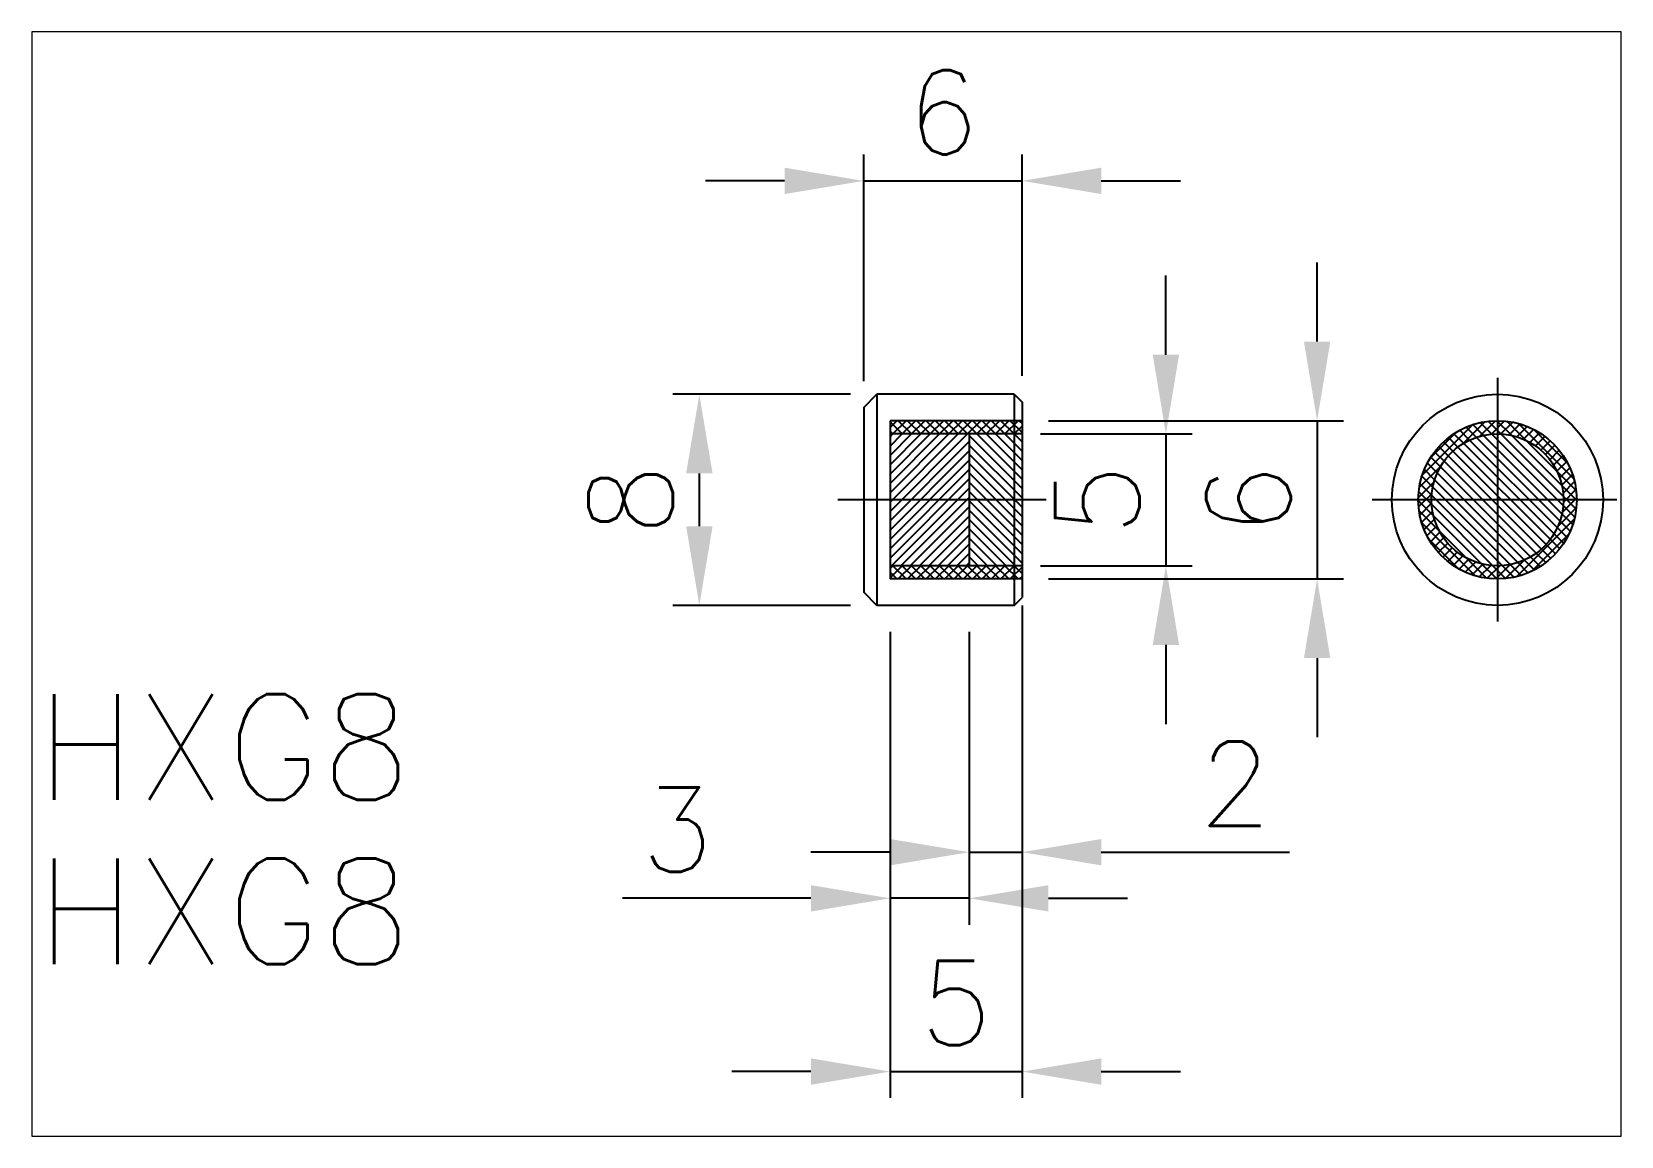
# Paper-space layout 'レイアウト1' of a CAD drawing. Extents: x 1.12 to 10.1, y 0.78 to 7.02.
# The model-space entities are those that its viewports show. They can reach past a viewport. Long polylines and large blocks are cut down to what shows.
import ezdxf

# ---------------------------------------------------------------- set-up
doc = ezdxf.new("R2010")
doc.units = 0
doc.header["$MEASUREMENT"] = 0
doc.header["$PDMODE"] = 64
doc.linetypes.add('CENTER', pattern=[17.5, 13, -1.5, 1.5, -1.5])
doc.linetypes.add('DASHED', pattern=[3.5, 2, -1.5])
doc.layers.get('0').update_dxf_attribs({"linetype": 'CONTINUOUS'})
doc.layers.get('DEFPOINTS').update_dxf_attribs({"linetype": 'CONTINUOUS'})
doc.layers.add('CENTER', color=1, linetype='CENTER')
doc.layers.add('SIZE', color=7, linetype='CONTINUOUS')
doc.styles.get("Standard").update_dxf_attribs({"font": 'txt.shx', "bigfont": '@extfont2.shx'})
doc.dimstyles.new('MISUMI', dxfattribs={"dimtxt": 3.2, "dimasz": 3, "dimexe": 1, "dimexo": 1, "dimgap": 1, "dimtad": 1, "dimdsep": 46, "dimtxsty": 'STANDARD', "dimcen": 0, "dimadec": 0, "dimazin": 0, "dimtfac": 0.6, "dimtix": 1, "dimtmove": 2, "dimatfit": 3, "dimfxl": 1, "dimtvp": 1, "dimtolj": 1, "dimarcsym": 0})

# ---------------------------------------------------------------- blocks, each defined once
blk = doc.blocks.new('*D89')
at = {"layer": 'DEFPOINTS', "color": 0, "linetype": 'Continuous'}
for p in [(131.589, 187.605), (125.589, 179.017), (131.589, 179.217)]:
    blk.add_point(p, dxfattribs=at)
at = {"layer": 'SIZE', "color": 0, "linetype": 'Continuous', "lineweight": -2}
for p, q in [((125.589, 180.017), (125.589, 188.605)), ((131.589, 180.217), (131.589, 188.605)), ((122.589, 187.605), (119.589, 187.605)), ((125.589, 187.605), (131.589, 187.605)), ((134.589, 187.605), (137.589, 187.605))]:
    blk.add_line(p, q, dxfattribs=at)
at = {"layer": 'SIZE', "color": 0, "linetype": 'Continuous'}
for points in [[(122.589, 188.105), (122.589, 187.105), (125.589, 187.605)], [(134.589, 188.105), (134.589, 187.105), (131.589, 187.605)]]:
    blk.add_solid(points, dxfattribs=at)
at = {"layer": 'SIZE', "color": 0, "linetype": 'Continuous', "insert": (128.589, 190.205), "char_height": 3.2, "attachment_point": 5}
blk.add_mtext('\\A1;6', dxfattribs=at)
blk = doc.blocks.new('*D88')
at = {"layer": 'DEFPOINTS', "color": 0, "linetype": 'Continuous'}
for p in [(131.289, 178.017), (131.289, 173.017), (137.038, 173.017)]:
    blk.add_point(p, dxfattribs=at)
at = {"layer": 'SIZE', "color": 0, "linetype": 'Continuous', "lineweight": -2}
for p, q in [((137.038, 181.017), (137.038, 184.017)), ((132.289, 178.017), (138.038, 178.017)), ((137.038, 178.017), (137.038, 173.017)), ((132.289, 173.017), (138.038, 173.017)), ((137.038, 170.017), (137.038, 167.017))]:
    blk.add_line(p, q, dxfattribs=at)
at = {"layer": 'SIZE', "color": 0, "linetype": 'Continuous'}
for points in [[(136.538, 181.017), (137.538, 181.017), (137.038, 178.017)], [(136.538, 170.017), (137.538, 170.017), (137.038, 173.017)]]:
    blk.add_solid(points, dxfattribs=at)
at = {"layer": 'SIZE', "color": 0, "linetype": 'Continuous', "insert": (134.438, 175.517), "char_height": 3.2, "attachment_point": 5, "rotation": 90}
blk.add_mtext('\\A1;5', dxfattribs=at)
blk = doc.blocks.new('*D87')
at = {"layer": 'DEFPOINTS', "color": 0, "linetype": 'Continuous'}
for p in [(131.589, 178.517), (131.589, 172.517), (142.766, 172.517)]:
    blk.add_point(p, dxfattribs=at)
at = {"layer": 'SIZE', "color": 0, "linetype": 'Continuous', "lineweight": -2}
for p, q in [((142.766, 181.517), (142.766, 184.517)), ((132.589, 178.517), (143.766, 178.517)), ((142.766, 178.517), (142.766, 172.517)), ((132.589, 172.517), (143.766, 172.517)), ((142.766, 169.517), (142.766, 166.517))]:
    blk.add_line(p, q, dxfattribs=at)
at = {"layer": 'SIZE', "color": 0, "linetype": 'Continuous'}
for points in [[(142.266, 181.517), (143.266, 181.517), (142.766, 178.517)], [(142.266, 169.517), (143.266, 169.517), (142.766, 172.517)]]:
    blk.add_solid(points, dxfattribs=at)
at = {"layer": 'SIZE', "color": 0, "linetype": 'Continuous', "insert": (140.166, 175.517), "char_height": 3.2, "attachment_point": 5, "rotation": 90}
blk.add_mtext('\\A1;6', dxfattribs=at)
blk = doc.blocks.new('*D86')
at = {"layer": 'DEFPOINTS', "color": 0, "linetype": 'Continuous'}
for p in [(119.362, 179.517), (126.089, 179.517), (126.089, 171.517)]:
    blk.add_point(p, dxfattribs=at)
at = {"layer": 'SIZE', "color": 0, "linetype": 'Continuous', "lineweight": -2}
for p, q in [((125.089, 179.517), (118.362, 179.517)), ((119.362, 174.517), (119.362, 176.517)), ((125.089, 171.517), (118.362, 171.517))]:
    blk.add_line(p, q, dxfattribs=at)
at = {"layer": 'SIZE', "color": 0, "linetype": 'Continuous'}
for points in [[(118.862, 176.517), (119.862, 176.517), (119.362, 179.517)], [(118.862, 174.517), (119.862, 174.517), (119.362, 171.517)]]:
    blk.add_solid(points, dxfattribs=at)
at = {"layer": 'SIZE', "color": 0, "linetype": 'Continuous', "insert": (116.762, 175.517), "char_height": 3.2, "attachment_point": 5, "rotation": 90}
blk.add_mtext('\\A1;8', dxfattribs=at)
blk = doc.blocks.new('*X68')
at = {"color": 0, "linetype": 'Continuous'}
for p, q in [((146.748, 176.446), (148.671, 178.369)), ((148.318, 177.663), (149.136, 178.481)), ((148.799, 177.885), (148.412, 178.271)), ((149.076, 177.961), (148.668, 178.368)), ((148.935, 177.927), (149.524, 178.516)), ((149.383, 178.007), (148.946, 178.445)), ((149.731, 178.013), (149.248, 178.496)), ((149.368, 178.006), (149.867, 178.505)), ((150.14, 177.958), (149.581, 178.517)), ((149.729, 178.013), (150.177, 178.461)), ((150.679, 177.772), (149.955, 178.496)), ((150.046, 177.977), (150.46, 178.391)), ((150.331, 177.908), (150.722, 178.299)), ((152.493, 176.312), (150.395, 178.41)), ((147.058, 177.11), (148.007, 178.059)), ((147.91, 177.359), (147.556, 177.713)), ((148.103, 177.519), (147.747, 177.876)), ((148.315, 177.661), (147.952, 178.024)), ((148.546, 177.784), (148.174, 178.156)), ((150.589, 177.813), (150.965, 178.188)), ((150.826, 177.696), (151.19, 178.061)), ((152.266, 176.892), (150.975, 178.183)), ((151.042, 177.559), (151.4, 177.917)), ((151.24, 177.403), (151.595, 177.758)), ((147.437, 176.771), (147.074, 177.135)), ((147.577, 176.985), (147.22, 177.342)), ((147.735, 177.181), (147.38, 177.535)), ((151.421, 177.23), (151.774, 177.584)), ((151.583, 177.039), (151.939, 177.395)), ((151.728, 176.83), (152.089, 177.191)), ((146.636, 175.981), (147.454, 176.799)), ((147.22, 176.281), (146.831, 176.671)), ((147.318, 176.537), (146.944, 176.911)), ((151.853, 176.601), (152.223, 176.972)), ((152.579, 175.872), (151.855, 176.596)), ((151.957, 176.352), (152.341, 176.736)), ((152.036, 176.078), (152.441, 176.482)), ((146.601, 175.592), (147.19, 176.181)), ((147.106, 175.688), (146.664, 176.131)), ((147.147, 176), (146.737, 176.411)), ((152.6, 175.498), (152.041, 176.056)), ((152.087, 175.775), (152.519, 176.208)), ((152.099, 175.433), (152.574, 175.909)), ((147.174, 174.913), (146.6, 175.487)), ((146.612, 175.25), (147.111, 175.749)), ((147.107, 175.334), (146.616, 175.825)), ((146.656, 174.94), (147.103, 175.388)), ((152.053, 175.034), (152.599, 175.58)), ((152.528, 174.863), (152.091, 175.3)), ((152.579, 175.165), (152.097, 175.647)), ((147.395, 174.338), (146.628, 175.105)), ((146.726, 174.657), (147.14, 175.071)), ((148.736, 172.644), (146.727, 174.653)), ((146.818, 174.395), (147.209, 174.786)), ((150.334, 172.608), (152.509, 174.783)), ((151.893, 174.52), (152.585, 175.212)), ((152.355, 174.329), (151.968, 174.715)), ((152.452, 174.585), (152.044, 174.992)), ((146.928, 174.152), (147.304, 174.528)), ((148.118, 172.908), (146.992, 174.035)), ((147.056, 173.926), (147.421, 174.291)), ((147.2, 173.717), (147.558, 174.075)), ((150.886, 172.806), (152.31, 174.231)), ((152.107, 173.869), (151.744, 174.232)), ((152.239, 174.09), (151.867, 174.463)), ((147.359, 173.522), (147.713, 173.876)), ((147.533, 173.342), (147.887, 173.696)), ((147.722, 173.178), (148.078, 173.534)), ((151.426, 173.136), (151.068, 173.494)), ((151.618, 173.297), (151.264, 173.651)), ((151.796, 173.473), (151.442, 173.827)), ((151.959, 173.664), (151.603, 174.02)), ((147.925, 173.028), (148.287, 173.389)), ((148.145, 172.893), (148.516, 173.264)), ((148.381, 172.776), (148.765, 173.16)), ((149.188, 172.545), (148.422, 173.312)), ((148.635, 172.676), (149.039, 173.081)), ((148.909, 172.597), (149.342, 173.03)), ((149.57, 172.517), (148.996, 173.091)), ((149.208, 172.543), (149.684, 173.018)), ((149.908, 172.533), (149.417, 173.024)), ((149.537, 172.517), (150.083, 173.064)), ((150.214, 172.58), (149.772, 173.023)), ((149.905, 172.532), (150.597, 173.224)), ((150.495, 172.653), (150.084, 173.064)), ((150.754, 172.748), (150.365, 173.137)), ((150.994, 172.861), (150.62, 173.235)), ((151.218, 172.99), (150.854, 173.354))]:
    blk.add_line(p, q, dxfattribs=at)
blk = doc.blocks.new('*X69')
at = {"color": 0, "linetype": 'Continuous'}
for p, q in [((151.744, 174.232), (148.315, 177.661)), ((151.867, 174.463), (148.546, 177.784)), ((151.968, 174.715), (148.799, 177.885)), ((152.044, 174.992), (149.076, 177.961)), ((152.091, 175.3), (149.383, 178.007)), ((152.097, 175.647), (149.731, 178.013)), ((152.041, 176.056), (150.14, 177.958)), ((151.855, 176.596), (150.679, 177.772)), ((151.264, 173.651), (147.735, 177.181)), ((151.442, 173.827), (147.91, 177.359)), ((151.603, 174.02), (148.103, 177.519)), ((150.62, 173.235), (147.318, 176.537)), ((150.854, 173.354), (147.437, 176.771)), ((151.068, 173.494), (147.577, 176.985)), ((150.084, 173.064), (147.147, 176)), ((150.365, 173.137), (147.22, 176.281)), ((149.772, 173.023), (147.106, 175.688)), ((149.417, 173.024), (147.107, 175.334)), ((148.996, 173.091), (147.174, 174.913)), ((148.422, 173.312), (147.395, 174.338))]:
    blk.add_line(p, q, dxfattribs=at)
blk = doc.blocks.new('*D85')
at = {"layer": 'DEFPOINTS', "color": 0, "linetype": 'Continuous'}
for p in [(131.589, 172.517), (129.589, 171.517), (129.589, 162.163)]:
    blk.add_point(p, dxfattribs=at)
at = {"layer": 'SIZE', "color": 0, "linetype": 'Continuous', "lineweight": -2}
for p, q in [((131.589, 171.517), (131.589, 161.163)), ((129.589, 170.517), (129.589, 161.163)), ((126.589, 162.163), (123.589, 162.163)), ((129.589, 162.163), (131.589, 162.163)), ((134.589, 162.163), (141.723, 162.163))]:
    blk.add_line(p, q, dxfattribs=at)
at = {"layer": 'SIZE', "color": 0, "linetype": 'Continuous'}
for points in [[(126.589, 162.663), (126.589, 161.663), (129.589, 162.163)], [(134.589, 162.663), (134.589, 161.663), (131.589, 162.163)]]:
    blk.add_solid(points, dxfattribs=at)
at = {"layer": 'SIZE', "color": 0, "linetype": 'Continuous', "insert": (139.656, 164.763), "char_height": 3.2, "attachment_point": 5}
blk.add_mtext('\\A1;2', dxfattribs=at)
blk = doc.blocks.new('*D84')
at = {"layer": 'DEFPOINTS', "color": 0, "linetype": 'Continuous'}
for p in [(126.589, 171.517), (129.589, 171.517), (129.589, 160.415)]:
    blk.add_point(p, dxfattribs=at)
at = {"layer": 'SIZE', "color": 0, "linetype": 'Continuous', "lineweight": -2}
for p, q in [((126.589, 170.517), (126.589, 159.415)), ((129.589, 170.517), (129.589, 159.415)), ((123.589, 160.415), (116.456, 160.415)), ((129.589, 160.415), (126.589, 160.415)), ((132.589, 160.415), (135.589, 160.415))]:
    blk.add_line(p, q, dxfattribs=at)
at = {"layer": 'SIZE', "color": 0, "linetype": 'Continuous'}
for points in [[(123.589, 160.915), (123.589, 159.915), (126.589, 160.415)], [(132.589, 160.915), (132.589, 159.915), (129.589, 160.415)]]:
    blk.add_solid(points, dxfattribs=at)
at = {"layer": 'SIZE', "color": 0, "linetype": 'Continuous', "insert": (118.523, 163.015), "char_height": 3.2, "attachment_point": 5}
blk.add_mtext('\\A1;3', dxfattribs=at)
blk = doc.blocks.new('*D83')
at = {"layer": 'DEFPOINTS', "color": 0, "linetype": 'Continuous'}
for p in [(131.589, 172.517), (126.589, 171.517), (131.589, 153.849)]:
    blk.add_point(p, dxfattribs=at)
at = {"layer": 'SIZE', "color": 0, "linetype": 'Continuous', "lineweight": -2}
for p, q in [((131.589, 171.517), (131.589, 152.849)), ((126.589, 170.517), (126.589, 152.849)), ((123.589, 153.849), (120.589, 153.849)), ((126.589, 153.849), (131.589, 153.849)), ((134.589, 153.849), (137.589, 153.849))]:
    blk.add_line(p, q, dxfattribs=at)
at = {"layer": 'SIZE', "color": 0, "linetype": 'Continuous'}
for points in [[(123.589, 154.349), (123.589, 153.349), (126.589, 153.849)], [(134.589, 154.349), (134.589, 153.349), (131.589, 153.849)]]:
    blk.add_solid(points, dxfattribs=at)
at = {"layer": 'SIZE', "color": 0, "linetype": 'Continuous', "insert": (129.089, 156.449), "char_height": 3.2, "attachment_point": 5}
blk.add_mtext('\\A1;5', dxfattribs=at)
blk = doc.blocks.new('*X70')
at = {"color": 0, "linetype": 'Continuous'}
for p, q in [((126.289, 175.08), (129.226, 178.017)), ((126.289, 175.433), (128.873, 178.017)), ((126.289, 175.787), (128.519, 178.017)), ((126.289, 176.14), (128.166, 178.017)), ((126.289, 176.494), (127.812, 178.017)), ((126.289, 176.847), (127.459, 178.017)), ((126.289, 177.201), (127.105, 178.017)), ((126.289, 177.555), (126.752, 178.017)), ((126.289, 177.908), (126.398, 178.017)), ((126.289, 174.726), (129.289, 177.726)), ((126.289, 174.373), (129.289, 177.373)), ((126.289, 174.019), (129.289, 177.019)), ((126.289, 173.665), (129.289, 176.665)), ((126.289, 173.312), (129.289, 176.312)), ((126.348, 173.017), (129.289, 175.958)), ((126.701, 173.017), (129.289, 175.605)), ((127.055, 173.017), (129.289, 175.251)), ((127.408, 173.017), (129.289, 174.898)), ((127.762, 173.017), (129.289, 174.544)), ((128.116, 173.017), (129.289, 174.191)), ((128.469, 173.017), (129.289, 173.837)), ((128.823, 173.017), (129.289, 173.483)), ((129.176, 173.017), (129.289, 173.13))]:
    blk.add_line(p, q, dxfattribs=at)
blk = doc.blocks.new('*X71')
at = {"color": 0, "linetype": 'Continuous'}
for p, q in [((131.289, 175.949), (129.289, 177.949)), ((131.289, 176.302), (129.575, 178.017)), ((131.289, 176.656), (129.928, 178.017)), ((131.289, 177.009), (130.282, 178.017)), ((131.289, 177.363), (130.635, 178.017)), ((131.289, 177.716), (130.989, 178.017)), ((131.289, 175.595), (129.289, 177.595)), ((131.289, 175.242), (129.289, 177.242)), ((131.289, 174.888), (129.289, 176.888)), ((131.289, 174.534), (129.289, 176.534)), ((131.289, 174.181), (129.289, 176.181)), ((131.289, 173.827), (129.289, 175.827)), ((131.289, 173.474), (129.289, 175.474)), ((131.289, 173.12), (129.289, 175.12)), ((131.039, 173.017), (129.289, 174.767)), ((130.686, 173.017), (129.289, 174.413)), ((130.332, 173.017), (129.289, 174.06)), ((129.978, 173.017), (129.289, 173.706)), ((129.625, 173.017), (129.289, 173.352))]:
    blk.add_line(p, q, dxfattribs=at)
blk = doc.blocks.new('*X81')
at = {"color": 0, "linetype": 'Continuous'}
for p, q in [((126.589, 178.262), (126.844, 178.517)), ((127.046, 178.017), (126.589, 178.474)), ((126.698, 178.017), (127.198, 178.517)), ((127.4, 178.017), (126.9, 178.517)), ((127.052, 178.017), (127.552, 178.517)), ((127.753, 178.017), (127.253, 178.517)), ((127.405, 178.017), (127.905, 178.517)), ((128.107, 178.017), (127.607, 178.517)), ((127.759, 178.017), (128.259, 178.517)), ((128.46, 178.017), (127.96, 178.517)), ((128.112, 178.017), (128.612, 178.517)), ((128.814, 178.017), (128.314, 178.517)), ((128.466, 178.017), (128.966, 178.517)), ((129.168, 178.017), (128.668, 178.517)), ((128.819, 178.017), (129.319, 178.517)), ((129.521, 178.017), (129.021, 178.517)), ((129.173, 178.017), (129.673, 178.517)), ((129.875, 178.017), (129.375, 178.517)), ((129.526, 178.017), (130.026, 178.517)), ((130.228, 178.017), (129.728, 178.517)), ((129.88, 178.017), (130.38, 178.517)), ((130.582, 178.017), (130.082, 178.517)), ((130.234, 178.017), (130.734, 178.517)), ((130.935, 178.017), (130.435, 178.517)), ((130.587, 178.017), (131.087, 178.517)), ((131.289, 178.017), (130.789, 178.517)), ((130.941, 178.017), (131.441, 178.517)), ((131.589, 178.07), (131.142, 178.517)), ((131.294, 178.017), (131.589, 178.312)), ((131.589, 178.424), (131.496, 178.517)), ((126.693, 178.017), (126.589, 178.12))]:
    blk.add_line(p, q, dxfattribs=at)
blk = doc.blocks.new('*X82')
at = {"color": 0, "linetype": 'Continuous'}
for p, q in [((126.693, 173.017), (126.589, 172.913)), ((127.046, 173.017), (126.589, 172.56)), ((126.698, 173.017), (127.198, 172.517)), ((127.4, 173.017), (126.9, 172.517)), ((127.052, 173.017), (127.552, 172.517)), ((127.753, 173.017), (127.253, 172.517)), ((127.405, 173.017), (127.905, 172.517)), ((128.107, 173.017), (127.607, 172.517)), ((127.759, 173.017), (128.259, 172.517)), ((128.46, 173.017), (127.96, 172.517)), ((128.112, 173.017), (128.612, 172.517)), ((128.814, 173.017), (128.314, 172.517)), ((128.466, 173.017), (128.966, 172.517)), ((129.168, 173.017), (128.668, 172.517)), ((128.819, 173.017), (129.319, 172.517)), ((129.521, 173.017), (129.021, 172.517)), ((129.173, 173.017), (129.673, 172.517)), ((129.875, 173.017), (129.375, 172.517)), ((129.526, 173.017), (130.026, 172.517)), ((130.228, 173.017), (129.728, 172.517)), ((129.88, 173.017), (130.38, 172.517)), ((130.582, 173.017), (130.082, 172.517)), ((130.234, 173.017), (130.734, 172.517)), ((130.935, 173.017), (130.435, 172.517)), ((130.587, 173.017), (131.087, 172.517)), ((131.289, 173.017), (130.789, 172.517)), ((130.941, 173.017), (131.441, 172.517)), ((131.589, 172.964), (131.142, 172.517)), ((131.294, 173.017), (131.589, 172.722)), ((126.589, 172.772), (126.844, 172.517)), ((131.589, 172.61), (131.496, 172.517))]:
    blk.add_line(p, q, dxfattribs=at)

msp = doc.modelspace()

# ---------------------------------------------------------------- linework, layer by layer
at = {"color": 7, "linetype": 'Continuous'}
for p, q in [((125.58927, 179.01682), (126.08927, 179.51682)), ((131.28927, 179.51682), (126.08927, 179.51682)), ((126.08927, 179.51682), (126.08927, 171.51682)), ((131.28927, 179.51682), (131.58927, 179.21682)), ((131.28927, 179.51682), (131.28927, 171.51682)), ((125.58927, 179.01682), (125.58927, 172.01682)), ((131.58927, 179.21682), (131.58927, 171.81682)), ((126.08927, 171.51682), (125.58927, 172.01682)), ((131.28927, 171.51682), (131.58927, 171.81682)), ((131.28927, 171.51682), (126.08927, 171.51682))]:
    msp.add_line(p, q, dxfattribs=at)
at = {"color": 3, "linetype": 'DASHED'}
for p, q in [((126.58927, 178.51682), (126.58927, 172.51682)), ((131.58927, 178.51682), (126.58927, 178.51682)), ((129.58927, 178.01682), (126.58927, 178.01682)), ((129.58927, 178.01682), (129.58927, 173.01682)), ((131.58927, 178.01682), (129.58927, 178.01682)), ((129.58927, 173.01682), (126.58927, 173.01682)), ((131.58927, 173.01682), (129.58927, 173.01682)), ((131.58927, 172.51682), (126.58927, 172.51682))]:
    msp.add_line(p, q, dxfattribs=at)
at = {"color": 7, "linetype": 'Continuous'}
for radius in [4, 3, 2.5]:
    msp.add_circle((149.60007, 175.51682), radius, dxfattribs=at)
at = {"layer": 'CENTER', "color": 1, "linetype": 'CENTER'}
for p, q in [((149.60007, 180.14162), (149.60007, 170.9013)), ((132.50448, 175.51682), (124.6111, 175.51682)), ((154.12718, 175.51682), (144.84774, 175.51682))]:
    msp.add_line(p, q, dxfattribs=at)

# ---------------------------------------------------------------- block references
at = {"color": 3, "linetype": 'Continuous'}
for name, p in [('*X81', (0, 0)), ('*X68', (0, 0)), ('*X70', (0.3, 0)), ('*X71', (0.3, 0)), ('*X69', (0, 0)), ('*X82', (0, 0))]:
    msp.add_blockref(name, p, dxfattribs=at)

# ---------------------------------------------------------------- texts
at = {"color": 7, "linetype": 'Continuous'}
for p in [(94.23048, 164.15383), (94.23048, 157.92275)]:
    msp.add_text('HXG8', height=4, dxfattribs=at).set_placement(p)

# ---------------------------------------------------------------- dimensions: what is measured, and where the dimension line sits
at = {"layer": 'SIZE', "color": 7, "linetype": 'Continuous'}
for base, p1, p2, picture, middle in [((131.58927, 187.60533), (125.58927, 179.01682), (131.58927, 179.21682), '*D89', (128.58927, 190.20533)), ((131.58927, 153.84937), (126.58927, 171.51682), (131.58927, 172.51682), '*D83', (129.08927, 156.44937))]:
    dim = msp.add_linear_dim(base=base, p1=p1, p2=p2, dimstyle='MISUMI', override={"dimdec": 4, "dimtdec": 4, "dimtmove": 0, "dimtzin": 0}, dxfattribs=at)
    dim.commit()
    dim.dimension.update_dxf_attribs({"geometry": picture, "text_midpoint": middle})
for base, p1, p2, picture, middle in [((142.76628, 172.51682), (131.58927, 178.51682), (131.58927, 172.51682), '*D87', (140.16628, 175.51682)), ((137.03775, 173.01682), (131.28927, 178.01682), (131.28927, 173.01682), '*D88', (134.43775, 175.51682)), ((119.36224, 179.51682), (126.08927, 171.51682), (126.08927, 179.51682), '*D86', (116.76224, 175.51682))]:
    dim = msp.add_linear_dim(base=base, p1=p1, p2=p2, angle=90, dimstyle='MISUMI', override={"dimdec": 4, "dimtdec": 4, "dimtmove": 0, "dimtzin": 0}, dxfattribs=at)
    dim.commit()
    dim.dimension.update_dxf_attribs({"geometry": picture, "text_midpoint": middle})
for base, p1, picture, middle in [((129.58927, 162.16308), (131.58927, 172.51682), '*D85', (139.65593, 162.16308)), ((129.58927, 160.41477), (126.58927, 171.51682), '*D84', (118.5226, 160.41477))]:
    dim = msp.add_linear_dim(base=base, p1=p1, p2=(129.58927, 171.51682), dimstyle='MISUMI', override={"dimdec": 4, "dimtdec": 4, "dimtmove": 0, "dimtzin": 0}, dxfattribs=at)
    dim.commit()
    dim.dimension.update_dxf_attribs({"geometry": picture, "text_midpoint": middle, "dimtype": 160})

psp = doc.layouts.new('レイアウト1')

# ---------------------------------------------------------------- viewports
at = {"layer": 'DEFPOINTS', "color": 7, "linetype": 'Continuous', "view_target_point": (148.5, 105)}
psp.add_viewport(center=(5.6137, 3.9021), size=(8.982, 6.243333), view_center_point=(-24.32117, 67.32735), view_height=41.8562702, dxfattribs=at)

doc.saveas('drawing.dxf')
